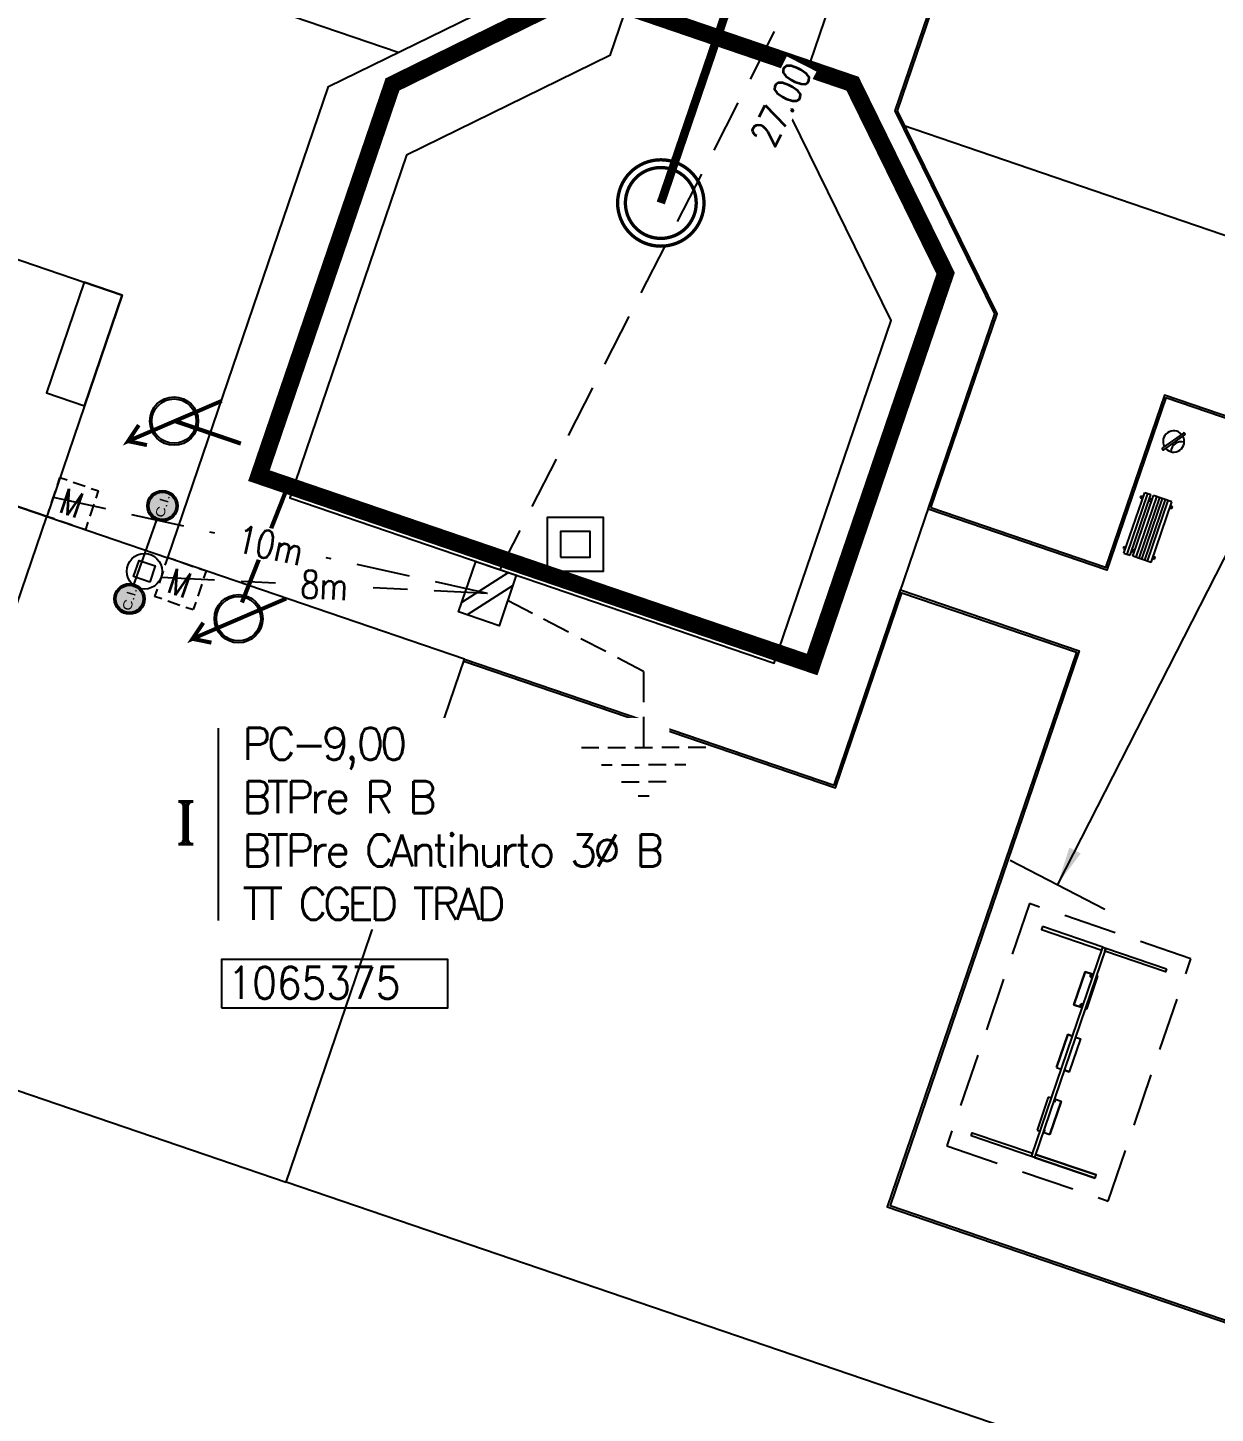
# Model space of a CAD drawing. Extents: x 0 to 336586, y 0 to 6284468.
# Drawn here: x 335235.42 to 335263.26, y 6277621.95 to 6277654.42 of the extents above; entities that cross this region are included whole.
import ezdxf
from ezdxf.enums import TextEntityAlignment as Align

# ---------------------------------------------------------------- set-up
doc = ezdxf.new("R2010")
doc.units = 0
doc.header["$LTSCALE"] = 5
for name, pattern in [('DASHDOTX2', [2, 1, -0.5, 0, -0.5]), ('DASHED', [0.75, 0.5, -0.25]), ('DASHED2', [0.375, 0.25, -0.125]), ('HIDDEN', [0.375, 0.25, -0.125])]:
    doc.linetypes.add(name, pattern=pattern)
for name, color, linetype in [('ACOM-P', 251, 'DASHED'), ('CALLES-URBANAS', 6, 'Continuous'), ('COTAS', 11, 'Continuous'), ('EQUIPOS', 240, 'Continuous'), ('EQUIPOS_P', 240, 'Continuous'), ('ESTRUCTURAS', 42, 'Continuous'), ('ESTRUCTURAS_E', 42, 'Continuous'), ('ESTRUCTURAS_P', 42, 'Continuous'), ('GRILLA', 254, 'Continuous'), ('LBT_A_P', 100, 'DASHED'), ('LINEA-EDIFICACION-URBANA', 21, 'Continuous'), ('MUROS', 8, 'Continuous'), ('Numero', 42, 'Continuous'), ('PLANTA', 6, 'Continuous'), ('POSTES_E', 41, 'Continuous'), ('POSTES_P', 41, 'Continuous'), ('Prosan Agua Potable D. Arranque', 1, 'Continuous'), ('Prosan Agua Potable D. MAP', 5, 'Continuous'), ('Prosan Agua Potable P. Cañeria Proyectada', 1, 'Continuous'), ('Prosan Alcantarillado D. Union Domiciliaria', 4, 'Continuous'), ('Prosan Alcantarillado P. CI Proyectada', 1, 'Continuous'), ('Prosan Alcantarillado P. Colector Proyectado', 1, 'Continuous'), ('Prosan General Bancas', 8, 'Continuous'), ('Prosan General Basura', 8, 'Continuous'), ('Prosan General Deslindes', 8, 'DASHDOTX2'), ('Prosan General Juegos Infantiles', 8, 'Continuous'), ('Prosan Pavimentación Vereda Proyectada', 8, 'Continuous'), ('PUNTO-DE-INTERES', 254, 'Continuous'), ('servicios', 6, 'Continuous'), ('TEXTO-BT_P', 151, 'Continuous')]:
    doc.layers.add(name, color=color, linetype=linetype)
doc.styles.add('2mm', font='simplex.shx', dxfattribs={"width": 0.8, "height": 0.65})
doc.styles.add('ARIAL', font='arial.ttf', dxfattribs={"width": 0.82})
doc.styles.add('ROMANS', font='romans.shx', dxfattribs={"height": 1})
doc.styles.add('ROMANT', font='romant.shx', dxfattribs={"height": 2})
doc.dimstyles.new('ACOMETIDA 500', dxfattribs={"dimtxt": 0.65, "dimasz": 1.8, "dimexe": 1.25, "dimexo": 0.625, "dimtad": 0, "dimdec": 0, "dimtxsty": '2mm', "dimblk": 'NONE', "dimcen": 2.5, "dimse1": 1, "dimse2": 1, "dimclrd": 256, "dimclrt": 2, "dimadec": 0, "dimazin": 0, "dimtfac": 1, "dimtdec": 0, "dimtmove": 0, "dimatfit": 3, "dimldrblk": 'NONE', "dimfxl": 1, "dimtfill": 1, "dimlwd": -1, "dimarcsym": 2})
doc.dimstyles.new('GRILLA X 500', dxfattribs={"dimtxt": 0.5, "dimasz": 1.8, "dimexe": 1.25, "dimexo": 0.625, "dimtad": 0, "dimdec": 0, "dimtxsty": 'ROMANS', "dimblk": 'NONE', "dimcen": 2.5, "dimse1": 1, "dimse2": 1, "dimsd1": 1, "dimsd2": 1, "dimclrd": 256, "dimclrt": 256, "dimadec": 0, "dimazin": 0, "dimtfac": 1, "dimtdec": 0, "dimtmove": 0, "dimatfit": 3, "dimldrblk": 'NONE', "dimfxlon": 1, "dimtfill": 1, "dimlwd": -1, "dimarcsym": 2})
doc.dimstyles.new('GRILLA Y 500', dxfattribs={"dimtxt": 0.5, "dimasz": 1.8, "dimexe": 1.25, "dimexo": 0.625, "dimtad": 0, "dimdec": 0, "dimtxsty": 'ROMANS', "dimblk": 'NONE', "dimcen": 2.5, "dimse1": 1, "dimse2": 1, "dimsd1": 1, "dimsd2": 1, "dimclrd": 256, "dimclrt": 256, "dimadec": 0, "dimazin": 0, "dimtfac": 1, "dimtdec": 0, "dimtmove": 0, "dimatfit": 3, "dimldrblk": 'NONE', "dimfxlon": 1, "dimtfill": 1, "dimlwd": -1, "dimarcsym": 2})
doc.dimstyles.new('VANO 500', dxfattribs={"dimtxt": 0.65, "dimasz": 1.8, "dimexe": 0, "dimexo": 8, "dimgap": 1.2, "dimtad": 0, "dimdec": 0, "dimzin": 0, "dimdsep": 46, "dimtxsty": '2mm', "dimblk": 'NONE', "dimcen": 0, "dimse1": 1, "dimse2": 1, "dimsd1": 1, "dimsd2": 1, "dimclrd": 7, "dimclrt": 2, "dimadec": 0, "dimazin": 0, "dimtfac": 1, "dimtdec": 0, "dimtofl": 0, "dimtmove": 0, "dimatfit": 3, "dimldrblk": 'NONE', "dimfxl": 1, "dimtfill": 1, "dimtolj": 1, "dimtzin": 0, "dimlwd": 25, "dimarcsym": 0})

# ---------------------------------------------------------------- blocks, each defined once
blk = doc.blocks.new('A$C461B3DCE')
at = {"layer": 'Prosan Agua Potable D. MAP', "ltscale": 2}
h = blk.add_hatch(color=4, dxfattribs=at)
h.dxf.hatch_style = 1
edge = h.paths.add_edge_path()
edge.add_line((0.7710314885518511, 0.5448670548734738), (0.7504819952160025, 0.5306253450311521))
edge.add_arc((0.5218886427903211, 0.3768014163459124), 0.2755298927691394, 393.9372072948622, 430.8894317799293)
edge.add_arc((0.5219586611189867, 0.376749035538496), 0.2755564759331746, 70.90675392884668, 215.492820778389)
edge.add_line((0.2976038094080948, 0.2167606861423788), (0.2770543160722461, 0.2025189763000571))
edge.add_arc((0.5218886427903213, 0.3768014163459125), 0.3005298927691393, 70.88943177992928, 215.4447158899646, ccw=False)
edge.add_arc((0.5218886427903213, 0.3768014163459125), 0.3005298927691391, 394.0026343322039, 430.88943177992934, ccw=False)
h = blk.add_hatch(color=4, dxfattribs=at)
h.dxf.hatch_style = 1
edge = h.paths.add_edge_path()
edge.add_line((0.7622593604771488, 0.557190258923689), (0.7420747884321109, 0.5424359027211417))
edge.add_arc((0.521888642790321, 0.3768014163459126), 0.2755298927691394, 0, 36.95222448506712, ccw=False)
edge.add_arc((0.5218620722195667, 0.376884724929531), 0.2755564759331746, 215.3966110015403, 359.98267785108266, ccw=False)
edge.add_line((0.2972388881172841, 0.2172733325026044), (0.2770543160722462, 0.2025189763000571))
edge.add_arc((0.5218886427903211, 0.3768014163459128), 0.3005298927691393, 215.4447158899647, 360)
edge.add_arc((0.5218886427903211, 0.3768014163459128), 0.3005298927691391, 0, 36.88679744772544)
at = {"layer": 'Prosan Agua Potable D. MAP', "color": 4, "ltscale": 2, "const_width": 0.05}
blk.add_lwpolyline([(9.38084215e-08, 1.08246816e-07), (1.023286459401971, 0.7479937492063158), (0.9377070762315523, 0.5236589383472321), (1.023286459402515, 0.7479937492077511), (0.7832410503892931, 0.7426890532315298)], dxfattribs=at)
at = {"layer": 'Prosan Agua Potable D. MAP', "color": 4, "ltscale": 2}
for radius in [0.3005298927691391, 0.2755298927691391]:
    blk.add_circle((0.5218886427903211, 0.3768014163459128), radius, dxfattribs=at)
blk = doc.blocks.new('agua potable')
at = {"layer": 'Prosan Agua Potable D. Arranque', "color": 4, "const_width": 0.1, "elevation": -499.8090000015339}
for points in [[(335728.4638239921, 6282322.8993362), (335730.0109009186, 6282322.371204253)], [(335730.0348143579, 6282318.646624323), (335731.117232847, 6282321.386743259)]]:
    blk.add_lwpolyline(points, dxfattribs=at)
at = {"layer": 'Prosan Agua Potable P. Cañeria Proyectada', "color": 4, "const_width": 0.4}
blk.add_lwpolyline([(335738.0068775304, 6282332.969392913), (335744.3475947898, 6282330.804836458), (335746.5291713286, 6282326.361783024), (335743.3994931345, 6282317.193898081), (335730.4341459042, 6282321.619931428), (335733.5638240983, 6282330.787816373), (335738.0068775304, 6282332.969392913)], dxfattribs=at)
at = {"layer": 'Prosan Agua Potable D. MAP', "color": 4, "ltscale": 20}
for p, xscale, yscale, zscale, rotation in [((335729.5616081685, 6282323.370946852, -499.8090000015339), 1.885254132813039, 1.885254132813039, 1.885254132813039, 167.0827137323544), ((335731.0732128095, 6282318.740000855, -499.8090000015339), 1.885254132813042, 1.885254132813042, 1.885254132813042, 167.0827137463284)]:
    blk.add_blockref('A$C461B3DCE', p, dxfattribs=dict(at, xscale=xscale, yscale=yscale, zscale=zscale, rotation=rotation))
blk = doc.blocks.new('UD')
at = {"layer": 'Prosan Alcantarillado D. Union Domiciliaria', "true_color": 0x57ffab}
h = blk.add_hatch(color=101, dxfattribs=at)
edge = h.paths.add_edge_path()
edge.add_arc((6.984919e-10, 0), 0.3200000000000001, 0, 360)
at = {"layer": 'Prosan Alcantarillado D. Union Domiciliaria', "color": 7}
for radius in [0.36, 0.3200000000000001]:
    blk.add_circle((6.984919e-10, 0), radius, dxfattribs=at)
at = {"layer": 'Prosan Alcantarillado D. Union Domiciliaria', "color": 7, "ltscale": 10, "style": 'ARIAL', "oblique": 359.9999998988733, "width": 1.199999998176862}
blk.add_text('C.I.', height=0.2121039574924962, dxfattribs=at).set_placement((0, 0), align=Align.MIDDLE_CENTER)
blk = doc.blocks.new('ALCANTARILLADO')
at = {"layer": 'Prosan Alcantarillado D. Union Domiciliaria', "color": 5, "ltscale": 20, "const_width": 0.05}
blk.add_lwpolyline([(-56.82214631851821, -329.8998446195619), (-56.29033186713787, -328.3961427360773)], dxfattribs=at)
at = {"layer": 'Prosan Alcantarillado P. CI Proyectada', "color": 5, "ltscale": 2, "const_width": 0.078}
for points in [[(-45.48402699160215, -320.9663783845026, 1), (-43.4595213765424, -320.9663783845026, 1)], [(-45.30202699180518, -320.9663783845026, 1), (-43.64152137650672, -320.9663783845026, 1)]]:
    blk.add_lwpolyline(points, format="xyb", close=True, dxfattribs=at)
at = {"layer": 'Prosan Alcantarillado P. Colector Proyectado', "color": 5, "const_width": 0.2}
blk.add_lwpolyline([(-34.03681278684962, -290.3988504831214), (-44.47177418404317, -320.9663783845026)], dxfattribs=at)
at = {"layer": 'Prosan Alcantarillado D. Union Domiciliaria', "color": 5, "ltscale": 20, "rotation": 73.54639533869805}
for p in [(-56.15256160558056, -328.0635478543118), (-56.92411230385187, -330.2451024018228)]:
    blk.add_blockref('UD', p, dxfattribs=at)
blk = doc.blocks.new('Columpio')
at = {"layer": 'Prosan General Juegos Infantiles'}
blk.add_line((-1.61654204081634, 4.480871020408187), (-1.572999183673488, 4.480871020408187), dxfattribs=at)
for points in [[(-3.066999183673488, 5.180044897959191), (-3.066999183673488, 5.103844897959164), (-1.572999183673488, 5.103844897959217), (-1.572999183673458, 5.180044897959191), (-3.066999183673488, 5.180044897959191)], [(0, 5.180044897959191), (0, 5.103844897959164), (-1.496799183673459, 5.103844897959164), (-1.496799183673428, 5.180044897959191), (0, 5.180044897959191)], [(-1.572999183673488, 4.502642448979599), (-1.780138775510208, 4.502642448979599)], [(-1.780138775510208, 4.502642448979599), (-1.780138775510208, 4.502331428571433)], [(-1.780138775510208, 4.502642448979599), (-1.780138775510208, 3.685280816326553), (-1.780138775510208, 4.502642448979599), (-1.572999183673488, 4.502642448979599)], [(-1.638624489795915, 4.448213877551038), (-1.572999183673488, 4.448213877551038)], [(-1.61654204081634, 4.426442448979628), (-1.572999183673488, 4.426442448979628)], [(-1.46414204081634, 4.502642448979599), (-1.496799183673459, 4.502642448979599)], [(-1.46414204081634, 4.502642448979599), (-1.496799183673459, 4.502642448979599)], [(-1.46414204081634, 3.685280816326553), (-1.46414204081634, 4.502642448979599)], [(-1.572999183673488, 3.685280816326553), (-1.780138775510208, 3.685280816326553)], [(-1.780138775510208, 3.685280816326553), (-1.572999183673488, 3.685280816326553)], [(-1.572999183673488, 3.761791836734686), (-1.61654204081634, 3.761791836734686), (-1.638624489795915, 3.740020408163275), (-1.572999183673488, 3.740020408163275)], [(-1.572999183673488, 3.707052244897964), (-1.61654204081634, 3.707052244897964), (-1.638624489795915, 3.740020408163275)], [(-1.496799183673459, 3.685280816326553), (-1.46414204081634, 3.685280816326553)], [(-1.496799183673459, 3.685280816326553), (-1.46414204081634, 3.685280816326553)], [(-1.572999183673488, 2.977087346938787), (-1.693053061224503, 2.977087346938787)], [(-1.693053061224503, 2.977087346938787), (-1.693053061224503, 2.159725714285738)], [(-1.693053061224503, 2.159725714285738), (-1.693053061224503, 2.977087346938787), (-1.572999183673488, 2.977087346938787)], [(-1.496799183673459, 2.977087346938787), (-1.376745306122442, 2.977087346938787), (-1.376745306122442, 2.159725714285738)], [(-1.496799183673459, 2.977087346938787), (-1.376745306122442, 2.977087346938787), (-1.376745306122442, 2.159725714285738), (-1.496799183673459, 2.159725714285738)], [(-1.693053061224503, 2.159725714285738), (-1.572999183673488, 2.159725714285738)], [(-1.693053061224503, 2.159725714285738), (-1.572999183673488, 2.159725714285738)], [(-1.496799183673459, 2.159725714285738), (-1.376745306122442, 2.159725714285738)], [(-1.572999183673488, 1.440646530612241), (-1.649510204081621, 1.440646530612241)], [(-1.649510204081621, 1.440646530612241), (-1.649510204081621, 0.623284897959195)], [(-1.572999183673488, 1.440646530612241), (-1.649510204081621, 1.440646530612241)], [(-1.376745306122442, 1.440646530612241), (-1.496799183673459, 1.440646530612241)], [(-1.33320244897959, 1.440646530612241), (-1.496799183673459, 1.440646530612241)], [(-1.33320244897959, 1.440646530612241), (-1.496799183673459, 1.440646530612241)], [(-1.496799183673459, 1.418875102040829), (-1.496799183673459, 1.418564081632665)], [(-1.496799183673459, 1.397103673469415), (-1.46414204081634, 1.397103673469415), (-1.496799183673459, 1.418875102040829)], [(-1.46414204081634, 1.397103673469415), (-1.496799183673459, 1.364446530612269)], [(-1.33320244897959, 1.440646530612241), (-1.33320244897959, 1.440335510204079)], [(-1.33320244897959, 0.623284897959195), (-1.33320244897959, 1.440646530612241), (-1.33320244897959, 0.623284897959195)], [(-1.496799183673459, 0.6994848979592235), (-1.46414204081634, 0.6777134693877545)], [(-1.496799183673459, 0.6450563265306073), (-1.46414204081634, 0.6777134693877545)], [(-1.496799183673459, 0.6777134693877545), (-1.46414204081634, 0.6777134693877545)], [(-1.649510204081621, 0.623284897959195), (-1.572999183673488, 0.623284897959195)], [(-1.649510204081621, 0.623284897959195), (-1.572999183673488, 0.623284897959195)], [(-1.496799183673459, 0.6450563265306073), (-1.496799183673459, 0.6447453061224451)], [(-1.496799183673459, 0.623284897959195), (-1.376745306122442, 0.623284897959195)], [(-1.496799183673459, 0.623284897959195), (-1.33320244897959, 0.623284897959195)], [(-1.496799183673459, 0.623284897959195), (-1.33320244897959, 0.623284897959195)], [(-1.33320244897959, 0.623284897959195), (-1.33320244897959, 0.622973877551033)], [(-3.066999183673488, 0), (-3.066999183673488, 0.0762000000000285), (-1.572999183673488, 0.0762000000000285), (-1.572999183673488, 0), (-3.066999183673488, 0)], [(0, 0), (0, 0.0762000000000285), (-1.496799183673459, 0.0762000000000285), (-1.496799183673459, 0), (0, 0)], [(-1.496799183673459, 0.0762000000000285), (0, 0.0762000000000285)], [(0, 0), (-1.496799183673459, 0)]]:
    blk.add_lwpolyline(points, dxfattribs=at)
blk.add_lwpolyline([(-1.496799183673428, 5.180044897959191), (-1.496799183673459, 0), (-1.572999183673488, 0), (-1.572999183673458, 5.180044897959191)], close=True, dxfattribs=at)
blk.add_arc((-1.61654204081634, 4.453656734693876), 0.027214285714285, 90, 270, dxfattribs=at)
blk = doc.blocks.new('Banca')
at = {"layer": 'Prosan General Bancas'}
for p, q in [((2.026606471405344, 2.107116963149334), (2.026606471405344, 1.957116963140606)), ((3.526606471408982, 2.107116963149334), (2.026606471405344, 2.107116963149334)), ((3.526606471408982, 2.025492940333379), (2.026606471405344, 2.025492940333379)), ((3.526606471408982, 1.957116963140606), (2.026606471405344, 1.957116963140606)), ((2.176606471406798, 2.157116963152244), (2.126606471407524, 2.157116963152244)), ((2.126606471407524, 2.157116963152244), (2.126606471407524, 2.107116963149334)), ((2.126606471407524, 1.957116963140606), (2.126606471407524, 1.887116963148173)), ((2.176606471406798, 2.157116963152244), (2.176606471406798, 2.107116963149334)), ((2.176606471406798, 1.957116963140606), (2.176606471406798, 1.887116963148173)), ((3.426606471406799, 2.157116963152244), (3.376606471407526, 2.157116963152244)), ((3.376606471407526, 2.157116963152244), (3.376606471407526, 2.107116963149334)), ((3.376606471407526, 1.957116963140606), (3.376606471407526, 1.887116963148173)), ((3.426606471406799, 2.157116963152244), (3.426606471406799, 2.107116963149334)), ((3.426606471406799, 1.957116963140606), (3.426606471406799, 1.887116963148173)), ((3.526606471408982, 2.107116963149334), (3.526606471408982, 2.087116963145263)), ((3.526606471408982, 2.107116963149334), (3.526606471408982, 1.957116963140606)), ((3.526606471408982, 2.03711696314235), (3.526606471408982, 2.017116963138278)), ((3.526606471408982, 1.887116963148173), (2.026606471405344, 1.887116963148173)), ((3.526606471408982, 1.804036638207206), (2.026606471405344, 1.804036638207206)), ((3.526606471408982, 1.734036638214774), (2.026606471405344, 1.734036638214774)), ((3.526606471408982, 1.66403663820779), (2.026606471405344, 1.66403663820779)), ((3.526606471408982, 1.594036638215357), (2.026606471405344, 1.594036638215357)), ((3.526606471408982, 1.52403663820837), (2.026606471405344, 1.52403663820837)), ((3.526606471408982, 1.43549294035142), (2.026606471405344, 1.43549294035142)), ((2.126606471407524, 1.43549294035142), (2.126606471407524, 1.385492940348511)), ((2.176606471406798, 1.385492940348511), (2.126606471407524, 1.385492940348511)), ((2.176606471406798, 1.43549294035142), (2.176606471406798, 1.385492940348511)), ((3.376606471407526, 1.43549294035142), (3.376606471407526, 1.385492940348511)), ((3.426606471406799, 1.385492940348511), (3.376606471407526, 1.385492940348511)), ((3.426606471406799, 1.43549294035142), (3.426606471406799, 1.385492940348511))]:
    blk.add_line(p, q, dxfattribs=at)
for points in [[(2.026606471405344, 1.43549294035142), (2.026606471405344, 1.887116963148173)], [(3.526606471408982, 1.43549294035142), (3.526606471408982, 1.887116963148173)]]:
    blk.add_lwpolyline(points, dxfattribs=at)
blk = doc.blocks.new('A$C12F70A7C')
at = {"layer": 'MUROS'}
for points in [[(0, -8.672000000951812), (-5.476999999998952, -8.672000000951812), (-5.476999999998952, 0), (0, 0)], [(-2.738500000006752, 0), (-5.476999999998952, 0), (-5.476999999998952, -0.9399999999441206), (-2.738500000006752, -0.9399999999441206)], [(0, -8.672000000951812), (5.4769999999844, -8.672000000951812), (5.4769999999844, 0), (0, 0)], [(2.7384999999922, 0), (5.4769999999844, 0), (5.4769999999844, -0.9399999999441206), (2.7384999999922, -0.9399999999441206)], [(-5.476999999998952, -7.557999999960883), (-8.53499999998894, -7.557999999960883), (-8.53499999998894, -4.169999999925493), (-5.476999999998952, -4.169999999925493)], [(5.4769999999844, -7.557999999960883), (8.534999999974389, -7.557999999960883), (8.534999999974389, -4.169999999925493), (5.4769999999844, -4.169999999925493)]]:
    blk.add_lwpolyline(points, close=True, dxfattribs=at)
blk = doc.blocks.new('PLANTA')
at = {"layer": 'CALLES-URBANAS', "flags": 128}
blk.add_lwpolyline([(335745.5983765908, 6282357.219727896), (335745.9622615734, 6282352.868855832), (335738.6561667714, 6282331.466835431), (335733.8957523795, 6282329.129431996), (335731.1544284139, 6282321.099167809), (335742.5109369369, 6282317.222350277), (335745.2522609025, 6282325.252614465), (335742.9148574676, 6282330.013028856), (335750.2209522696, 6282351.415049258), (335752.6961944177, 6282354.79671694)], dxfattribs=at)
at = {"layer": 'LINEA-EDIFICACION-URBANA', "ltscale": 0.2}
for p, q in [((335733.6958642213, 6282331.537879396), (335704.0975131996, 6282341.641988938)), ((335701.1277331377, 6282328.97201169), (335728.2981797789, 6282319.696725748))]:
    blk.add_line(p, q, dxfattribs=at)
for points in [[(335793.9491029232, 6282396.400172804), (335759.4615803044, 6282295.374565735), (335731.070308997, 6282305.066609561), (335735.2540412491, 6282317.322175009), (335743.9133789979, 6282314.366101642), (335747.6826994505, 6282325.4077149), (335745.3452960156, 6282330.168129291), (335752.0018921857, 6282349.667548735), (335753.5886969829, 6282350.446683213), (335770.9374554338, 6282401.267058853), (335774.5279848182, 6282403.030038927), (335793.9491029232, 6282396.400172804)], [(335741.7215307196, 6282356.165691267), (335712.8067757098, 6282366.036438856), (335709.2162463256, 6282364.273458783), (335702.5596501554, 6282344.774039339), (335704.8970535902, 6282340.013624948), (335701.1277331377, 6282328.97201169), (335693.3201335281, 6282331.637323743), (335689.136401276, 6282319.381758295), (335731.070308997, 6282305.066609561), (335735.2540412491, 6282317.322175009), (335728.2981797789, 6282319.696725748), (335732.0675002315, 6282330.738339005), (335736.8279146234, 6282333.07574244), (335743.4845107935, 6282352.575161883), (335741.7215307196, 6282356.165691267)]]:
    blk.add_lwpolyline(points, dxfattribs=at)
at = {"layer": 'Prosan General Basura'}
for p, q in [((335752.1042333029, 6282322.615033112), (335751.6148660927, 6282322.26787359)), ((335751.643796053, 6282322.227092989), (335752.1331632631, 6282322.57425251))]:
    blk.add_line(p, q, dxfattribs=at)
for centre, radius, start, end in [((335751.8740146779, 6282322.421063051), 0.25, 41.091248700496, 209.6129077412797), ((335751.8740146779, 6282322.421063051), 0.25, 221.091248700496, 29.61290774127971), ((335752.1186982829, 6282322.594642811), 0.025, 305.3520782361862, 125.3520782361862), ((335751.6293310726, 6282322.24748329), 0.025, 125.3520782361862, 305.3520782361862), ((335752.055802654, 6282322.164808881), 0.25, 74.28224442927994, 176.4219120658811)]:
    blk.add_arc(centre, radius, start, end, dxfattribs=at)
at = {"layer": 'Prosan General Deslindes', "ltscale": 5}
blk.add_lwpolyline([(335768.5397946892, 6282321.967723193), (335745.5118823778, 6282329.828855333)], dxfattribs=at)
at = {"layer": 'Prosan General Juegos Infantiles', "linetype": 'DASHED2'}
blk.add_lwpolyline([(335750.3398921821, 6282304.620588679), (335752.2783009476, 6282310.29884294), (335748.4927981066, 6282311.591115451), (335746.5543893411, 6282305.91286119)], close=True, dxfattribs=at)
at = {"layer": 'Prosan Pavimentación Vereda Proyectada'}
for points in [[(335746.1211073518, 6282320.833283981), (335747.6826994505, 6282325.4077149), (335745.3452960154, 6282330.168129292), (335752.0018921857, 6282349.667548735), (335753.5886969829, 6282350.446683213), (335754.8093863594, 6282354.022494867), (335764.9119470661, 6282350.573742605), (335755.2360566452, 6282322.229790083), (335751.687147732, 6282323.441295561), (335750.3088198697, 6282319.403707517)], [(335746.1845795437, 6282320.86444936), (335747.7367091961, 6282325.411161576), (335745.3993057609, 6282330.171575968), (335752.0425200113, 6282349.631795246), (335753.6293248085, 6282350.410929725), (335754.8405517385, 6282353.959022675), (335764.8484748741, 6282350.542577226), (335755.204891266, 6282322.293262275), (335751.6559823527, 6282323.504767753), (335750.2776544905, 6282319.467179708)]]:
    blk.add_lwpolyline(points, close=True, dxfattribs=at)
for points in [[(335735.2378878428, 6282317.274856224), (335743.9445443771, 6282314.30262945), (335745.5061364758, 6282318.877060369), (335749.5992114226, 6282317.479790717), (335745.1623129884, 6282304.482615978), (335756.6134590825, 6282300.573491634), (335763.1071284469, 6282319.59564341), (335757.1922802576, 6282321.614819207), (335766.8358638657, 6282349.864134158), (335769.2262937254, 6282349.048103388)], [(335735.2540412491, 6282317.322175009), (335743.9133789979, 6282314.366101642), (335745.4749710966, 6282318.94053256), (335749.6626836145, 6282317.510956096), (335745.2257851804, 6282304.513781357), (335756.5822937034, 6282300.636963826), (335763.0436562549, 6282319.56447803), (335757.1288080657, 6282321.583653828), (335766.8046984866, 6282349.92760635), (335769.2424471318, 6282349.095422175)]]:
    blk.add_lwpolyline(points, dxfattribs=at)
at = {"layer": 'Prosan General Bancas', "xscale": -1, "rotation": 71.15142590851903}
blk.add_blockref('Banca', (335753.8433341326, 6282322.461457256), dxfattribs=at)
at = {"layer": 'Prosan General Juegos Infantiles', "rotation": 341.151425908519}
blk.add_blockref('Columpio', (335750.0308582067, 6282305.159292889), dxfattribs=at)
at = {"layer": 'PUNTO-DE-INTERES', "xscale": -1, "rotation": 251.1514259085046}
blk.add_blockref('A$C12F70A7C', (335725.4590526478, 6282320.665930131), dxfattribs=at)
blk.add_blockref('A$C12F70A7C', (335725.4590526478, 6282320.665930131), dxfattribs=at)
blk.add_blockref('A$C12F70A7C', (335725.4590526478, 6282320.665930131), dxfattribs=at)
blk = doc.blocks.new('EM-BT_P')
at = {"layer": 'EQUIPOS'}
for p, q in [((-1.59583581811421, 0.990598165203636), (-1.59583581811421, 1.595838092819461)), ((-0.990595890498426, 1.595417830392476), (-1.59583581811421, 1.595417830392476)), ((-0.4940528739877835, 1.595417830392476), (0.4940729303437621, 1.595417830392476)), ((0.9906159468543903, 1.595417830392476), (1.595855874470174, 1.595417830392476)), ((1.595855874470174, 0.990598165203636), (1.595855874470174, 1.595838092819461)), ((-1.59583581811421, 0.4940551486930361), (-1.59583581811421, -0.4940706556385237)), ((1.595855874470174, 0.4940551486930361), (1.595855874470174, -0.4940706556385237)), ((-1.59583581811421, -0.9906136721491804), (-1.59583581811421, -1.595853599764949)), ((1.595855874470174, -0.9906136721491804), (1.595855874470174, -1.595853599764949)), ((-0.990595890498426, -1.595433337337964), (-1.59583581811421, -1.595433337337964)), ((-0.4940528739877835, -1.595433337337964), (0.4940729303437621, -1.595433337337964)), ((0.9906159468543903, -1.595433337337964), (1.595855874470174, -1.595433337337964))]:
    blk.add_line(p, q, dxfattribs=at)
at = {"layer": 'EQUIPOS', "style": 'ROMANS', "width": 0.8}
blk.add_text('M', height=1.98, dxfattribs=at).set_placement((-0.9147899827143248, -0.9896123134684556))
blk = doc.blocks.new('*D149')
at = {"layer": 'Defpoints', "color": 0, "linetype": 'HIDDEN', "ltscale": 0.25, "transparency": 16777216}
for p in [(335258.3213871638, 6277664.912165258), (335246.1952431113, 6277641.159820265), (335247.0122574852, 6277640.742714754)]:
    blk.add_point(p, dxfattribs=at)
at = {"layer": 'COTAS', "color": 2, "linetype": 'HIDDEN', "ltscale": 0.25, "transparency": 16777216, "insert": (335253.0753295124, 6277652.61888725), "char_height": 0.65, "attachment_point": 5, "rotation": 62.954593992743504, "style": '2mm', "bg_fill": 3, "box_fill_scale": 1.1, "bg_fill_color": 256, "bg_fill_true_color": 13158600, "bg_fill_transparency": 0}
blk.add_mtext('\\A1;27.00', dxfattribs=at)
blk = doc.blocks.new('_None')
blk = doc.blocks.new('PC-9_P')
at = {"layer": 'POSTES_E'}
for p, q in [((0.6083982158431285, 1.249984817137545), (-1.000003517699549, -0.7605173497908027)), ((0.9999964823004506, 0.728340590182853), (-0.5826881361359098, -1.250015182862455))]:
    blk.add_line(p, q, dxfattribs=at)
blk.add_lwpolyline([(-1.000003517699549, 1.249984817137545), (0.9999964823004506, 1.249984817137545), (0.9999964823004506, -1.250015182862455), (-1.000003517699549, -1.250015182862455)], close=True, dxfattribs=at)
blk = doc.blocks.new('PM-6_P')
at = {"layer": 'POSTES_E'}
blk.add_lwpolyline([(-0.6677519658405187, 0.6677414800509212), (0.6677199434739736, 0.6677414800509212), (0.6677199434739736, -0.66773042926323), (-0.6677519658405187, -0.66773042926323)], close=True, dxfattribs=at)
blk.add_circle((-1.601118327254625e-05, 5.52539384557349e-06), 1.386432699211355, dxfattribs=at)
blk = doc.blocks.new('*D389')
at = {"layer": 'ACOM-P', "ltscale": 0.5, "transparency": 16777216}
for p, q in [((335238.5491727117, 6277641.547158364), (335241.2286743026, 6277641.411419319)), ((335246.1952431634, 6277641.159821291), (335243.5157415724, 6277641.295560337))]:
    blk.add_line(p, q, dxfattribs=at)
at = {"layer": 'Defpoints', "color": 0, "ltscale": 0.5, "transparency": 16777216}
for p in [(335238.5491727117, 6277641.547158364), (335238.5491726596, 6277641.547157336), (335246.1952431113, 6277641.159820263)]:
    blk.add_point(p, dxfattribs=at)
at = {"layer": 'ACOM-P', "color": 2, "ltscale": 0.5, "transparency": 16777216, "insert": (335242.3722079375, 6277641.353489828), "char_height": 0.65, "attachment_point": 5, "rotation": 357.09997120103435, "style": '2mm', "bg_fill": 3, "box_fill_scale": 1.1, "bg_fill_color": 256, "bg_fill_true_color": 13158600, "bg_fill_transparency": 0}
blk.add_mtext('8m', dxfattribs=at)
blk = doc.blocks.new('*D390')
at = {"layer": 'ACOM-P', "ltscale": 0.5, "transparency": 16777216}
for p, q in [((335236.0193042223, 6277643.422284932), (335239.7961927176, 6277642.582551818)), ((335246.1952431634, 6277641.159821292), (335242.4183546675, 6277641.999554406))]:
    blk.add_line(p, q, dxfattribs=at)
at = {"layer": 'Defpoints', "color": 0, "ltscale": 0.5, "transparency": 16777216}
for p in [(335236.0193042223, 6277643.422284932), (335236.0193042223, 6277643.422284932), (335246.1952431632, 6277641.159821291)]:
    blk.add_point(p, dxfattribs=at)
at = {"layer": 'ACOM-P', "color": 2, "ltscale": 0.5, "transparency": 16777216, "insert": (335241.1072736926, 6277642.291053113), "char_height": 0.65, "attachment_point": 5, "rotation": 347.4650549198889, "style": '2mm', "bg_fill": 3, "box_fill_scale": 1.1, "bg_fill_color": 256, "bg_fill_true_color": 13158600, "bg_fill_transparency": 0}
blk.add_mtext('10m', dxfattribs=at)
blk = doc.blocks.new('TT-S_P')
at = {"layer": 'ESTRUCTURAS_E', "ltscale": 3}
for p, q in [((1.657170947816326, -0.8640653022951028), (0, 0)), ((4.069243126028397, -2.121743563292085), (2.412072178212014, -1.257678260997011)), ((6.570607230804427, -3.425979516855932), (4.913436282988101, -2.561914214560829)), ((9.105852084715393, -4.74788122770434), (7.368990578442236, -3.8422644810191)), ((9.105852084715535, -4.747881227704397), (9.105852084715535, -6.800140530395112)), ((9.105852084715535, -7.785268621837815), (9.105852084715535, -9.837527924528558)), ((4.937199434267285, -9.837527924525233), (6.115733717630775, -9.837527924525233)), ((6.713632307243472, -9.837527924525233), (7.892166590607018, -9.837527924525233)), ((8.516584943035012, -9.837527924528558), (9.695119226398559, -9.837527924528558)), ((11.49807186218996, -9.837527924525233), (10.31953757882647, -9.837527924525233)), ((13.27450473516626, -9.837527924525233), (12.09597045180271, -9.837527924525233)), ((6.287813355392416, -11.00585093154979), (7.003679050656899, -11.00585093154979)), ((7.628097403084865, -11.00585093155311), (8.806631686448354, -11.00585093155311)), ((10.60958432223984, -11.00585093154979), (9.431050038876348, -11.00585093154979)), ((11.92389081404107, -11.00585093154979), (11.20748291185259, -11.00585093154979)), ((7.628097403084865, -12.14540153467328), (8.806631686448354, -12.14540153467328)), ((10.60958432223984, -12.14540153467001), (9.431050038876348, -12.14540153467001)), ((9.468130448197767, -13.10210014875597), (8.743573721235746, -13.10210014875597))]:
    blk.add_line(p, q, dxfattribs=at)
blk = doc.blocks.new('CA 3Ø-P')
at = {"layer": 'ESTRUCTURAS'}
for points in [[(-1.307126184576191, -1.266878571361303), (1.346075665089302, -1.266878571361303), (1.346075665089302, 1.246819127351046), (-1.307126184576191, 1.246819127351046)], [(-0.676001158892177, -0.6099489843472838), (0.7149506394052878, -0.6099489843472838), (0.7149506394052878, 0.5898895403370261), (-0.676001158892177, 0.5898895403370261)]]:
    blk.add_lwpolyline(points, close=True, dxfattribs=at)
blk = doc.blocks.new('COTA-500')
at = {"layer": 'COTAS', "color": 11}
blk.add_line((0.007478311659748544, 1.249977630094855), (-0.007478310724740958, -1.249977629634322), dxfattribs=at)
blk.add_solid([(0.8990864967945762, -0.1553816995609121), (0.9008812913689561, 0.1446129311781807), (4.675037934900872e-10, -2.564345437383597e-12)], dxfattribs=at)
blk = doc.blocks.new('*D434')
at = {"layer": 'Defpoints', "color": 0, "ltscale": 0.5, "transparency": 16777216}
for p in [(335292.711083103, 6278000), (335274.7657512065, 6277998.486549078), (0, 0)]:
    blk.add_point(p, dxfattribs=at)
at = {"layer": 'GRILLA', "ltscale": 0.5, "transparency": 16777216, "insert": (335269.8550369208, 6277998.486549078), "char_height": 1, "attachment_point": 5, "style": 'ROMANS', "bg_fill": 3, "box_fill_scale": 1.1, "bg_fill_color": 256, "bg_fill_true_color": 13158600, "bg_fill_transparency": 0}
blk.add_mtext('Y-6278000', dxfattribs=at)
blk = doc.blocks.new('*D439')
at = {"layer": 'Defpoints', "color": 0, "ltscale": 0.5, "transparency": 16777216}
for p in [(335301.7893708139, 6277932.198101984), (335300, 6277899.167990658), (0, 0)]:
    blk.add_point(p, dxfattribs=at)
at = {"layer": 'GRILLA', "ltscale": 0.5, "transparency": 16777216, "insert": (335301.7893708129, 6277936.632625794), "char_height": 1, "attachment_point": 5, "rotation": 90, "style": 'ROMANS', "bg_fill": 3, "box_fill_scale": 1.1, "bg_fill_color": 256, "bg_fill_true_color": 13158600, "bg_fill_transparency": 0}
blk.add_mtext('X-335300', dxfattribs=at)
blk = doc.blocks.new('*D440')
at = {"layer": 'Defpoints', "color": 0, "ltscale": 0.5, "transparency": 16777216}
for p in [(335402.3497128253, 6277986.733224559), (335398.5975279866, 6277900), (0, 0)]:
    blk.add_point(p, dxfattribs=at)
at = {"layer": 'GRILLA', "ltscale": 0.5, "transparency": 16777216, "insert": (335402.3497128243, 6277991.143938844), "char_height": 1, "attachment_point": 5, "rotation": 90, "style": 'ROMANS', "bg_fill": 3, "box_fill_scale": 1.1, "bg_fill_color": 256, "bg_fill_true_color": 13158600, "bg_fill_transparency": 0}
blk.add_mtext('X-335399', dxfattribs=at)

msp = doc.modelspace()

# ---------------------------------------------------------------- linework, layer by layer
at = {"layer": 'COTAS', "ltscale": 0.5}
msp.add_lwpolyline([(335362.2680615917, 6277936.380582445), (335369.7928430812, 6277920.833926625), (335359.8919790454, 6277891.789439952), (335351.9786050512, 6277868.575269205), (335343.573063876, 6277843.962567884), (335335.1702238407, 6277819.357830206), (335327.74034556, 6277797.592977937), (335320.3098454535, 6277775.826304492), (335313.2028161917, 6277755.003915701), (335305.33604002, 6277731.955675586), (335292.1667365858, 6277714.263585042), (335283.1480098616, 6277687.844687042), (335272.0458240549, 6277658.806156371), (335259.5549396134, 6277634.339372378)], dxfattribs=at)
at = {"layer": 'LBT_A_P', "ltscale": 0.5}
msp.add_lwpolyline([(335258.0342540781, 6277664.349770802), (335246.4823571013, 6277641.722211772)], dxfattribs=at)
at = {"layer": 'TEXTO-BT_P', "ltscale": 0.5}
msp.add_lwpolyline([(335239.8800308073, 6277638.008681108), (335239.8800308073, 6277633.496977201)], dxfattribs=at)

# ---------------------------------------------------------------- block references
at = {"layer": 'COTAS', "rotation": 62.95459013504296}
msp.add_blockref('COTA-500', (335259.5549396134, 6277634.339372378), dxfattribs=at)
at = {"layer": 'EQUIPOS_P', "ltscale": 5, "xscale": 0.3, "yscale": 0.3, "zscale": 0.3, "rotation": 341.1514259146094}
for p in [(335236.4723830504, 6277643.267618026), (335239.0022514879, 6277641.392490432)]:
    msp.add_blockref('EM-BT_P', p, dxfattribs=at)
at = {"layer": 'PLANTA'}
msp.add_blockref('PLANTA', (-489.5943777723587, -4677.696606804617), dxfattribs=at)
at = {"layer": 'POSTES_P', "ltscale": 5, "xscale": 0.3, "yscale": 0.3, "zscale": 0.3, "rotation": 161.1514259169997}
msp.add_blockref('PM-6_P', (335238.1555427802, 6277641.681534123), dxfattribs=at)
at = {"layer": 'servicios', "color": 1}
msp.add_blockref('ALCANTARILLADO', (335294.7307215866, 6277971.279013176), dxfattribs=at)
at = {"layer": 'servicios'}
msp.add_blockref('agua potable', (-489.5943777723587, -4677.696606804617), dxfattribs=at)

# ---------------------------------------------------------------- texts
at = {"layer": 'TEXTO-BT_P', "ltscale": 0.5, "style": 'ROMANT'}
msp.add_text('I', height=0.9999999975, dxfattribs=at).set_placement((335239.1242520651, 6277635.787286045), align=Align.MIDDLE_CENTER)

# ---------------------------------------------------------------- next in the draw order: texts
at = {"layer": 'TEXTO-BT_P', "ltscale": 0.5, "insert": (335240.4534370752, 6277635.764681414), "char_height": 0.7499999981250001, "attachment_point": 4, "style": 'ROMANS', "bg_fill": 3, "box_fill_scale": 1.3, "bg_fill_color": 256, "bg_fill_transparency": 0}
msp.add_mtext('{\\T0.8;PC-9,00\\PBTPre R B\\PBTPre CAntihurto 3Ø B\\PTT CGED TRAD}', dxfattribs=at)

# ---------------------------------------------------------------- next in the draw order: dimensions: what is measured, and where the dimension line sits
at = {"layer": 'COTAS', "linetype": 'HIDDEN', "ltscale": 0.25}
dim = msp.add_aligned_dim(p1=(335258.3213871636, 6277664.912165257), p2=(335246.1952431114, 6277641.159820264), distance=0.91732736433229, dimstyle='VANO 500', override={"dimpost": '.00', "dimsah": 1}, dxfattribs=at)
dim.commit()
dim.dimension.update_dxf_attribs({"geometry": '*D149', "text_midpoint": (335253.0753295124, 6277652.61888725)})

# ---------------------------------------------------------------- next in the draw order: block references
at = {"layer": 'ESTRUCTURAS_P', "xscale": 0.5, "yscale": 0.5, "zscale": 0.5}
msp.add_blockref('CA 3Ø-P', (335248.2462745471, 6277642.317370118), dxfattribs=at)
at = {"layer": 'ESTRUCTURAS_P', "ltscale": 5, "xscale": 0.35, "yscale": 0.35, "zscale": 0.35}
msp.add_blockref('TT-S_P', (335246.6684243967, 6277640.998272399), dxfattribs=at)
at = {"layer": 'POSTES_P', "ltscale": 5, "xscale": 0.5, "yscale": 0.5, "zscale": 0.5, "rotation": 341.1505559620294}
msp.add_blockref('PC-9_P', (335246.1952431114, 6277641.159820264), dxfattribs=at)

# ---------------------------------------------------------------- next in the draw order: dimensions: what is measured, and where the dimension line sits
at = {"layer": 'ACOM-P', "ltscale": 0.5}
dim = msp.add_aligned_dim(p1=(335246.1952431114, 6277641.159820264), p2=(335238.5491726596, 6277641.547157337), distance=-1.0285689435742268e-06, dimstyle='ACOMETIDA 500', override={"dimpost": 'm', "dimsah": 1}, dxfattribs=at)
dim.commit()
dim.dimension.update_dxf_attribs({"geometry": '*D389', "text_midpoint": (335242.3722079375, 6277641.353489828)})

# ---------------------------------------------------------------- next in the draw order: dimensions: what is measured, and where the dimension line sits
dim = msp.add_aligned_dim(p1=(335246.1952431634, 6277641.159821291), p2=(335236.0193042222, 6277643.422284931), distance=-9.343893475353003e-10, dimstyle='ACOMETIDA 500', override={"dimpost": 'm', "dimsah": 1}, dxfattribs=at)
dim.commit()
dim.dimension.update_dxf_attribs({"geometry": '*D390', "text_midpoint": (335241.1072736926, 6277642.291053113)})

# ---------------------------------------------------------------- next in the draw order: dimensions: what is measured, and where the dimension line sits
at = {"layer": 'GRILLA', "ltscale": 0.5}
dim = msp.add_ordinate_dim(feature_location=(335292.711083103, 6278000), offset=(-17.94533189648064, -1.5134509224444628), dtype=0, origin=(0, 0), dimstyle='GRILLA Y 500', override={"dimpost": 'Y-<>', "dimsah": 1}, dxfattribs=at)
dim.commit()
dim.dimension.update_dxf_attribs({"geometry": '*D434', "text_midpoint": (335269.8550369208, 6277998.486549078)})

# ---------------------------------------------------------------- next in the draw order: dimensions: what is measured, and where the dimension line sits
dim = msp.add_ordinate_dim(feature_location=(335300, 6277899.167990658), offset=(1.7893708138726652, 33.03011132590473), dtype=1, origin=(0, 0), dimstyle='GRILLA X 500', override={"dimpost": 'X-<>', "dimsah": 1}, dxfattribs=at)
dim.commit()
dim.dimension.update_dxf_attribs({"geometry": '*D439', "text_midpoint": (335301.7893708129, 6277936.632625794)})

# ---------------------------------------------------------------- next in the draw order: dimensions: what is measured, and where the dimension line sits
dim = msp.add_ordinate_dim(feature_location=(335398.5975279866, 6277900), offset=(3.7521848386968486, 86.733224558644), dtype=1, origin=(0, 0), dimstyle='GRILLA X 500', override={"dimpost": 'X-<>', "dimsah": 1}, dxfattribs=at)
dim.commit()
dim.dimension.update_dxf_attribs({"geometry": '*D440', "text_midpoint": (335402.3497128243, 6277991.143938844)})

# ---------------------------------------------------------------- next in the draw order: linework, layer by layer
at = {"layer": 'Numero'}
msp.add_lwpolyline([(335239.9656884685, 6277631.449639292), (335245.2708512825, 6277631.449639292), (335245.2708512825, 6277632.582800174), (335239.9656884685, 6277632.582800174)], close=True, dxfattribs=at)

# ---------------------------------------------------------------- next in the draw order: texts
at = {"layer": 'Numero', "style": 'ROMANS', "width": 0.9}
msp.add_text('1065375', height=0.75, dxfattribs=at).set_placement((335240.1051119351, 6277631.662989651))

doc.saveas('drawing.dxf')
